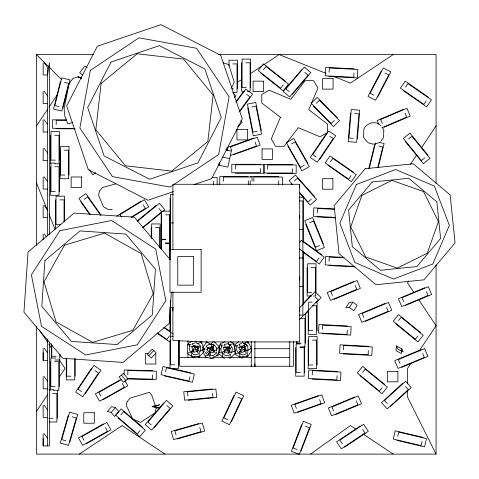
<?xml version="1.0" encoding="UTF-8"?>
<svg xmlns="http://www.w3.org/2000/svg" width="479" height="479" viewBox="0 0 479 479"><rect width="100%" height="100%" fill="white"/><g stroke="black" fill="none" stroke-linecap="round" stroke-linejoin="round"><path stroke-width="0.72" d="M49.445 342.042L49.445 445.949L43.152 445.949L43.152 433.723M47.553 360.334L43.152 360.334L43.152 348.107M59.462 160.136L59.462 131.599L50.996 131.599L50.996 160.136L55.229 160.136M60.097 150.184L60.097 178.727L68.569 178.727L68.569 150.184L64.33 150.184M69.012 175.039L69.012 146.496L60.54 146.496L60.54 175.039L64.773 175.039M174.673 364.8L170.44 364.8L170.44 300.405M172.889 311.045L172.889 291.663M293.364 341.413L293.364 366.237L179.212 366.237L179.212 340.683M254.9 341.413L254.9 366.237L254.9 363.657M296.95 341.683L296.95 343.15L301.189 343.15M299.686 311.045L299.686 276.952M299.686 218.364L299.686 184.277L172.889 184.277M307.111 267.48L307.111 296.016L311.344 296.016M317.11 330.624L317.11 302.081L315.697 302.081M56.193 124.516L56.217 120.277L66.461 120.325M124.079 374.931L124.199 369.992L152.729 370.686M127.773 374.758L127.875 370.524L156.405 371.219L156.196 379.691L127.665 378.997M152.627 374.919L152.52 379.152L126.917 378.53M317.29 212.706L317.505 208.479L334.312 209.335M312.248 374.883L312.464 370.656L340.97 372.111L340.533 380.571L312.033 379.117M329.127 72.239L329.342 68.006L357.843 69.461L357.412 77.921L328.911 76.466M322.409 329.39L322.624 325.163L351.125 326.618L350.694 335.078L322.187 333.624M329.067 261.3L329.283 257.073L343.904 257.822M337.09 375.71L336.875 379.937L308.374 378.482L308.805 370.022L337.306 371.476M353.963 73.059L353.747 77.293L325.247 75.832L325.678 67.371L354.185 68.832M343.515 349.706L343.736 345.479L372.237 346.934L371.806 355.394L343.299 353.939M347.245 330.217L347.03 334.444L318.529 332.989L318.96 324.528L347.461 325.983M368.357 350.532L368.141 354.759L339.641 353.304L340.072 344.844L368.573 346.299M171.314 292.292L169.177 323.505L123.073 362.429L62.875 358.304L23.95 312.2L28.075 252.002L74.179 213.077L134.377 217.203L170.416 259.887M350.52 113.188L348.197 141.628L356.639 142.323L358.963 113.876L354.741 113.529M357.382 138.682L359.711 110.236L351.269 109.547L348.94 137.994L353.161 138.335M222.729 352.712L222.531 357.077L230.052 357.717L230.513 353.987M210.209 355.334L210.395 353.376L207.317 350.245L207.826 347.802L206.221 346.67M396.474 345.946L395.917 350.568L401.294 353.538L401.845 348.916L396.474 345.946L397.786 348.975L403.156 351.945L401.845 348.916M197.258 349.413L197.414 348.149L196.378 347.155M219.376 162.327L218.675 165.153L227.836 167.153L231.303 151.077L225.663 149.843M231.674 352.712L232.501 348.155M237.093 346.772L236.548 349.742L237.949 352.424M205.521 355.801L205.228 357.22L213.155 358.837L213.592 356.705M247.847 343.359L248.134 341.94M165.548 371.872L166.488 367.746L194.318 374.063L192.444 382.326L164.614 376.003M189.882 376.943L188.948 381.074L161.112 374.752L162.992 366.495L190.822 372.812M397.732 436.207L398.702 432.088L426.478 438.626L424.538 446.871L396.762 440.333M422.023 441.47L421.047 445.596L393.271 439.051L395.211 430.807L422.993 437.351M368.824 168.446L374.566 144.987M369.267 168.524L375.524 142.934M377.751 167.614L382.793 147.005L378.679 145.999M378.188 167.692L384.104 143.526L379.302 142.353M60.42 81.328L53.54 109.026L61.767 111.068L68.641 83.37L64.527 82.352M63.084 107.595L69.964 79.897L61.743 77.855L54.863 105.554L58.977 106.578M189.989 345.688L189.193 348.658L190.175 351.514M68.162 415.604L60.318 443.045L68.467 445.368L76.305 417.928L72.233 416.766M69.91 441.943L77.748 414.503L69.599 412.179L61.761 439.62L65.833 440.782M251.679 365.028L251.277 366.237L251.277 341.413M213.412 346.976L213.023 348.077L211.712 347.389L209.335 348.604L208.072 347.76M201.569 343.353L202.066 341.988L199.994 341.234M301.62 424.675L291.37 451.308L299.279 454.349L309.524 427.717L305.572 426.196M301.022 451.068L311.266 424.43L303.357 421.388L293.112 448.027L297.064 449.547M240.404 353.987L241.123 352.155L239.039 348.287L240.207 346.089L238.979 344.551M244.739 344.084L244.128 345.64L246.116 349.329L245.003 351.424L246.044 352.73M244.242 351.82L244.715 350.712L242.733 348.814L242.769 347.323L241.368 347.503M222.034 346.287L220.807 349.047L221.352 352.071M233.59 344.814L234.201 343.497L230.201 341.641M234.087 395.289L221.873 421.083L229.531 424.705L241.745 398.911L237.913 397.103M231.513 421.562L243.727 395.768L236.069 392.145L223.855 417.939L227.681 419.748M231.698 87.412L234.231 82.089L228.776 64.503L223.166 62.869M381.236 71.012L368.04 96.315L375.548 100.231L388.75 74.928L384.99 72.97M377.65 97.165L390.852 71.868L383.338 67.946L370.135 93.249L373.895 95.207M235.77 353.131L235.093 354.412L242.26 358.166L242.937 356.885M241.685 348.089L242.38 346.802M192.372 353.43L193.354 351.724L191.869 347.592L193.354 345.593L192.372 343.886M196.492 351.861L197.126 350.838L195.444 348.664L195.707 347.197L194.546 346.874M251.577 350.514L247.643 356.729L246.416 355.951M349.419 307.44L352.867 302.099L357.172 305.428L353.724 310.763L349.419 307.44L345.892 307.734L349.341 302.399L352.867 302.099M36.512 125.905L47.684 109.158M48.924 107.296L57.606 94.267M36.512 411.299L47.684 394.546M59.264 377.177L65.054 368.489L59.264 359.801M410.419 164.375L416.622 155.064M421.586 147.622L436.064 125.905M408.761 281.011L407.521 282.873L413.724 292.178M410.832 363.525L407.521 368.489L407.521 383.859M419.101 351.119L436.064 325.678L418.688 299.62M91.513 368.297L75.658 392.026L82.699 396.732L98.56 373.003L95.04 370.65M85.124 393.912L100.979 370.183L93.932 365.477L78.077 389.205L81.598 391.559M326.259 133.809L310.23 157.417L317.242 162.177L333.27 138.563L329.762 136.186M319.679 159.375L335.707 135.761L328.696 131.007L312.667 154.615L316.176 156.998M169.332 335.941L166.949 339.443L157.262 332.869M170.943 340.132L169.752 341.886L157.04 333.252M405.587 87.1L408 83.615L431.453 99.877L426.627 106.841L403.174 90.579M426.262 100.895L423.849 104.374L400.396 88.112L405.228 81.149L428.675 97.411M330.39 161.878L332.809 158.399L356.244 174.679L351.412 181.637L327.971 165.357M351.053 175.691L348.64 179.17L325.199 162.884L330.031 155.926L353.472 172.212M223.573 354.071L224.699 352.46L223.567 348.215L225.22 346.347L224.382 344.563M230.088 345.455L229.136 346.82L230.381 348.844L228.639 352.652L229.345 354.167M208.126 354.238L209.137 352.807L213.514 352.43L214.712 350.245L216.67 350.424M299.531 242.637L301.195 240.356L324.259 257.157L319.271 264.007L302.71 251.942M319.044 258.049L316.553 261.474L299.399 248.978M235.854 101.865L243.194 91.824M236.231 102.105L245.727 89.106L252.571 94.106L239.62 111.829M239.243 111.589L250.032 96.818L246.613 94.321M194.869 356.089L193.582 357.843L187.061 353.059M380.781 141.221L383.445 137.796L383.595 137.036L383.793 129.54L382.2 127.372M263.426 69.832L266.049 66.503L288.46 84.178L283.215 90.83L260.804 73.155M283.215 84.867L280.592 88.196L258.181 70.521L263.426 63.869L285.837 81.544M398.48 320.565L401.163 317.284L423.256 335.342L417.898 341.904L395.798 323.846M362.561 372.387L365.238 369.111L387.337 387.17L381.979 393.726L359.879 375.668M418.005 335.947L415.323 339.222L393.223 321.164L398.588 314.607L420.682 332.666M382.08 387.768L379.404 391.05L357.304 372.991L362.669 366.429L384.763 384.487M301.626 69.677L283.167 91.447L289.633 96.926L308.087 75.155L304.86 72.419M292.358 94.399L310.817 72.634L304.351 67.15L285.897 88.92L289.124 91.657M163.728 402.899L145.197 424.604L151.639 430.106L170.171 408.401L166.949 405.647M154.376 427.585L172.907 405.887L166.464 400.384L147.933 422.089L151.154 424.837M120.918 414.808L123.684 411.599L145.311 430.22L139.784 436.638L118.151 418.017M140.042 430.681L137.275 433.896L115.649 415.275L121.175 408.85L142.802 427.472M194.917 347.335L195.719 346.431M111.152 412.389L115.421 407.569L118.816 411.605L114.541 416.425L111.152 412.389L107.332 411.473L111.601 406.653L115.421 407.569M224.316 350.939L225.118 350.041L226.322 350.921L229.01 350.371L229.968 351.909M303.045 303.632L310.631 295.699M299.854 307.626L315.02 291.753L321.146 297.603L316.595 302.363M299.567 319.541L318.272 299.962L315.212 297.034M304.458 315.062L308.506 310.829M148.855 355.687L153.807 350.556L156.166 352.927L151.214 358.058L147.269 354.274L152.226 349.137L153.807 350.556M210.437 344.509L213.305 341.689M216.185 349.892L219.131 346.598L214.203 341.826M121.48 375.195L123.39 373.279L127.869 378.811L123.588 382.284L119.109 376.751L121.48 375.195L125.959 380.727M316.445 103.26L319.457 100.279L339.521 120.576L333.498 126.534L313.434 106.236M334.228 120.618L331.217 123.594L311.158 103.302L317.182 97.345L337.246 117.642M234.387 97.441L235.949 95.896L232.974 92.884M238.297 125.552L239.338 124.528M237.584 126.875L242.278 122.253L240.787 120.744M235.776 352.789L229.974 358.424L228.962 357.382M402.546 383.386L381.494 402.659L387.212 408.904L408.264 389.637L405.402 386.511M390.235 406.743L411.287 387.475L405.563 381.224L384.517 400.492L387.373 403.617M294.399 180.93L297.561 178.11L316.541 199.426L310.212 205.06L299.507 193.037M311.26 199.192L308.093 202.006L299.824 192.72M213.113 349.436L211.047 351.239L209.562 351.065L209.616 352.478M206.275 346.347L208.634 344.383L211.646 344.078L214.299 345.275L213.167 346.88L208.79 347.263L207.593 349.448L205.85 349.287M216.029 353.346L213.67 355.31L210.658 355.61M137.09 221.029L156.334 205.257M137.395 221.358L159.465 203.264L164.836 209.814L162.573 211.67M142.461 227.585L161.704 211.808L159.016 208.533M142.766 227.908L161.441 212.598M408.611 138.898L411.892 136.222L429.944 158.327L423.382 163.686L405.33 141.58M424.675 157.866L421.394 160.543L403.342 138.437L409.904 133.084L427.957 155.184M238.536 352.49L240.075 351.263L242.278 352.43L246.14 350.347L247.972 351.065M229.142 347.347L228.094 348.161L229.19 350.478M210.347 349.628L211.377 348.868M238.787 341.725L234.908 344.557L236.56 347.119M95.764 172.656L92.806 174.805L89.076 169.662M310.488 454.104L350.442 425.568L356.029 429.292M84.136 199.282L87.591 196.833L100.716 215.334M360.286 425.933L336.575 441.818L341.293 448.859L365.004 432.974L362.645 429.453M344.605 447.17L368.315 431.292L363.603 424.25L339.892 440.135L342.245 443.656M237.53 82.274L241.871 79.376M250.559 73.586L262.342 65.725M263.588 64.899L279.095 54.558L325.504 73.125M393.253 54.558L350.442 83.101L333.821 76.448M79.322 454.104L122.133 425.568L164.938 454.104M116.648 216.179L140.958 201.228M131.054 217.262L145.394 208.443L143.173 204.838M131.941 217.244L148.771 206.892L144.329 199.677L120.019 214.628L121.498 217.029M199.156 347.311L197.959 348.011L195.815 346.467L194.39 346.946L193.678 345.892M190.75 351.67L192.456 350.688L194.456 352.173L198.587 350.688L200.294 351.67M243.625 343.653L247.17 341.737M247.655 350.412L251.403 348.071L247.649 341.521M291.495 143.94L295.178 141.844L309.278 166.656L301.914 170.841L287.813 146.029M304.159 165.321L300.477 167.416L286.376 142.604L293.741 138.419L307.841 163.231M120.205 379.835L95.351 393.858L99.518 401.24L124.372 387.212L122.289 383.523M121.726 379.488L98.782 392.433L100.865 396.121M102.949 399.815L127.803 385.787L125.025 380.865M103.35 423.915L78.496 437.938L82.663 445.314L107.518 431.292L105.434 427.603M86.094 443.889L110.948 429.867L106.781 422.49L81.927 436.513L84.011 440.201M203.006 348.94L202.114 349.436L205.174 356.34L209.359 354.682M239.524 347.598L243.392 345.515L245.589 346.682L247.128 345.455L244.991 343.371M218.161 165.297L219.412 164.644M239.255 344.425L241.937 343.024M192.001 341.377L188.349 343.281L189.594 346.066M222.304 352.089L223.891 351.346L227.884 353.179L229.998 351.867L231.614 352.993M239.482 351.993L241.081 351.281L240.596 349.844L242.039 347.467L241.003 346.628M204.102 348.407L205.401 347.826M246.547 353.694L243.733 354.921L240.757 354.376M209.335 348.844L210.634 348.281L211.011 349.724L213.442 350.993M403.39 109.338L377.135 120.528L378.793 124.426M381.805 127.749L406.713 117.133L405.048 113.236M384.026 127.282L410.275 116.098L406.958 108.302L380.703 119.493L382.362 123.39M353.514 281.556L327.193 292.573L330.462 300.387L356.789 289.37L355.155 285.46M334.037 299.375L360.364 288.352L357.089 280.538L330.767 291.561L332.402 295.465M384.9 303.494L358.573 314.517L361.849 322.331L388.17 311.308L386.535 307.404M424.747 287.717L398.42 298.74L401.695 306.554L428.022 295.531L426.382 291.627M365.423 321.319L391.744 310.296L388.475 302.483L362.148 313.5L363.783 317.409M405.27 305.536L431.597 294.519L428.322 286.705L401.995 297.722L403.635 301.632M421.071 349.58L394.744 360.603L398.019 368.417L424.346 357.4L422.706 353.49M401.594 367.405L427.921 356.382L424.645 348.568L398.318 359.591L399.959 363.495M354.664 396.977L328.337 407.994L331.606 415.808L357.933 404.791L356.298 400.881M335.18 414.796L361.507 403.773L358.238 395.959L331.911 406.982L333.546 410.892M224.861 341.766L220.424 343.623L221.43 346.497M309.674 222.693L313.595 221.094L324.355 247.529L316.511 250.721L305.752 224.292M319.457 245.541L315.529 247.14L304.77 220.705L312.619 217.514L323.379 243.943M197.103 343.688L201.396 342.186L204.132 349.221L200.072 350.975M227.447 147.472L253.607 138.048M230.321 155.441L256.481 146.017L255.044 142.035M233.249 154.861L260.103 145.191L257.229 137.222L230.381 146.891L231.818 150.879M318.206 395.66L291.304 405.186L294.13 413.167L321.032 403.647L319.619 399.654M297.758 412.359L324.66 402.833L321.834 394.852L294.926 404.372L296.345 408.365M198.384 353.867L195.522 354.849L192.558 354.053M379.284 142.58L375.141 143.993L372.494 144.053L368.459 142.922L365.92 140.425L363.537 137.174L363.878 128.923C366.549 123.42 373.398 121.091 378.865 123.798L380.895 125.791M173.476 191.612L148.035 200.246L88.274 169.596L66.689 105.997L97.339 46.235L160.938 24.651L220.699 55.301L242.284 118.9L211.634 178.661L193.965 184.654M72.64 122.414L67.79 123.989L64.821 115.984L64.084 108.751L69.156 83.412L73.018 78.478L78.047 76.76L81.46 78.155M229.112 344.772L233.524 343.635L235.644 350.879L231.453 352.287M198.635 423.562L171.213 431.459L173.554 439.602L200.976 431.705L199.809 427.633M177.224 439.009L204.647 431.112L202.3 422.969L174.877 430.866L176.05 434.938M152.124 406.611L159.447 404.869L152.124 406.611L157.184 408.036L159.489 407.719L154.424 406.294M191.762 351.323L193.444 350.856L193.181 349.365L194.959 347.227L193.618 345.754M116.122 183.78L102.626 187.463L99.572 190.816L98.524 195.175L103.428 206.724L108.134 209.413L112.2 209.7M192.558 343.617L195.522 342.82M229.525 355.017L226.591 355.753L223.699 354.711M251.87 106.985L256.026 106.164L261.564 134.162L253.253 135.802L247.715 107.805M257.127 131.276L252.972 132.096L247.439 104.099L255.75 102.458L261.283 130.456M224.591 344.311L227.615 343.766L230.375 344.994L232.099 347.341L230.315 348.179L228.447 346.527L224.202 347.658L223.244 346.988M237.865 345.437L234.267 346.072L235.285 353.55L239.769 353.119M212.173 388.978L183.768 391.768L184.595 400.199L212.999 397.408L212.586 393.193M188.313 400.282L216.712 397.492L215.885 389.062L187.481 391.852L187.9 396.067M36.512 245.356L36.512 54.558L93.74 54.558M218.328 54.558L436.064 54.558L436.064 183.253M245.883 62.773L250.122 62.773L250.122 91.309L247.296 91.309M232.788 63.905L237.021 63.905L237.021 92.441L232.788 92.441M246.332 87.621L242.093 87.621L242.093 59.085L250.565 59.085L250.565 87.621M231.818 88.753L233.231 88.753M244.476 91.309L241.65 91.309L241.65 62.773M47.553 103.482L43.152 103.482L43.152 91.255M47.553 132.024L43.152 132.024L43.152 119.792M54.786 135.288L59.019 135.288L59.019 163.824L54.786 163.824M47.553 160.561L43.152 160.561L43.152 148.334M55.229 163.064L50.996 163.064L50.996 191.606L55.229 191.606M260.325 164.309L231.788 164.309L231.788 172.781L260.325 172.781L260.325 168.548M292.495 164.531L263.953 164.531L263.953 173.003L292.495 173.003L292.495 168.764M54.786 166.752L59.019 166.752L59.019 195.294L50.546 195.294L50.546 166.752M235.476 173.224L264.013 173.224L264.013 164.758L235.476 164.758L235.476 168.991M267.641 173.446L296.184 173.446L296.184 164.974L267.641 164.974L267.641 169.213M248.314 176.589L219.771 176.589L219.771 184.355M250.17 176.589L278.712 176.589M212.029 177.446L217.149 177.446L217.149 184.505M47.553 189.097L43.152 189.097L43.152 176.871M173.374 194.384L170.548 194.384L170.548 249.996M299.77 197.252L303.303 197.252L303.303 241.895M59.821 199.863L64.06 199.863L64.06 221.813M299.327 200.946L302.854 200.946L302.854 315.098L299.327 315.098M170.105 211.143L161.633 211.143L161.633 249.511M165.423 214.832L169.662 214.832L169.662 259.049M47.553 217.64L43.152 217.64L43.152 205.413M170.548 222.921L173.374 222.921M60.27 224.711L56.031 224.711L56.031 196.168L64.503 196.168L64.503 221.783M155.483 227.621L159.717 227.621L159.717 247.38M299.327 229.483L302.854 229.483M161.633 239.266L165.872 239.266M161.633 239.68L165.872 239.68M165.423 242.955L169.662 242.955M165.423 243.368L169.662 243.368M299.327 258.019L302.854 258.019M311.344 267.48L315.583 267.48L315.583 296.016L313.464 296.016M299.327 286.562L302.854 286.562M311.793 292.328L307.554 292.328L307.554 263.791L316.026 263.791L316.026 292.328M312.17 302.081L308.638 302.081L308.638 330.624L312.877 330.624M312.428 305.77L316.667 305.77L316.667 334.312L308.195 334.312L308.195 310.895M170.44 307.722L173.26 307.722M304.009 314.607L305.422 314.607L305.422 343.15M300.74 318.296L304.979 318.296L304.979 346.838L300.034 346.838M170.44 336.264L173.26 336.264M312.428 340.126L316.667 340.126L316.667 368.668L308.195 368.668L308.195 340.126M300.387 343.934L296.148 343.934L296.148 372.47L300.387 372.47M299.938 347.622L304.177 347.622L304.177 376.159L295.705 376.159L295.705 347.622M254.229 348.712L289.675 348.712M148.119 353.514L145.323 353.514L145.323 363.998L155.807 363.998L155.807 353.514M56.013 356.322L51.78 356.322L51.78 344.617M179.212 357.478L207.018 357.478M213.293 357.478L222.974 357.478M231.165 357.478L240.105 357.478M242.338 357.478L251.277 357.478M254.229 357.478L289.675 357.478M55.762 358.023L50.822 358.023L50.822 386.565L55.055 386.565M54.863 360.01L59.803 360.01L59.803 354.161M54.612 361.711L58.845 361.711L58.845 390.253L53.199 390.253M312.877 364.98L308.638 364.98L308.638 336.438L317.11 336.438L317.11 364.98M70.946 376.207L66.707 376.207L66.707 358.645M47.553 388.87L43.152 388.87L43.152 376.644M48.864 389.744L53.804 389.744M52.654 393.433L56.887 393.433L56.887 421.975L49.121 421.975M47.553 417.413L43.152 417.413L43.152 405.186M48.864 418.287L53.097 418.287M436.064 264.809L436.064 454.104L36.512 454.104L36.512 326.163M66.431 119.876L52.528 119.816L52.492 128.288L74.443 128.384M56.175 128.749L75.203 128.833M191.139 344.599L187.487 344.688L187.379 352.233L191.875 352.478M226.13 347.79L228.8 347.904L229.603 349.149M334.306 208.892L313.841 207.844L313.41 216.304L335.336 217.424M317.074 216.939L335.342 217.873M343.892 257.373L325.624 256.439L325.193 264.899L353.694 266.354M328.851 265.534L355.161 266.875M223.094 345.167L219.442 344.946L218.699 352.46L223.154 353.083M222.196 156.986L229.944 158.681M218.101 347.586L220.19 348.191L217.927 355.957L216.532 355.556M211.227 347.964L212.58 348.431L212.969 349.646M237.895 346.964L238.979 347.389M240.967 349.706L242.344 350.281L244.835 349.125L245.949 350.065M208.742 348.101L209.97 348.622L209.245 351.305L210.113 352.55L208.772 353.676L206.503 351.676M80.268 77.718L78.047 76.76L81.364 78.269M226.1 347.526L227.423 348.143L227.423 350.891L228.531 351.891M245.122 347.796L242.769 346.592L241.428 347.281L240.781 346.503M190.941 346.107L192.456 346.982L194.456 345.497L198.587 346.982L200.294 346L198.384 343.802M193.57 349.281L194.845 350.053L197.474 349.281L198.198 350.245M250.134 348.73L251.972 349.898M363.471 434.255L393.253 454.104M164.447 327.504L170.5 331.612M163.614 327.474L173.302 334.055M243.428 347.185L244.601 348.011L244.631 349.287M215.281 352.568L213.915 351.598L213.55 347.425L211.467 346.287L211.64 344.413L214.305 345.197L216.298 347.281L216.586 350.149M303.207 241.266L321.541 254.624M210.898 350.143L211.993 350.969M87.178 67.779L84.855 66L79.718 72.736L82.627 74.958M211.059 344.85L206.934 341.832L202.312 347.802L203.06 348.532M203.431 348.898L204.611 349.808M244.811 343.892L247.709 346.149L247.972 350.778M203.33 350.161L204.419 351.113L199.12 357.22L198.025 356.268M218.31 353.251L224.406 358.573M36.512 54.558L61.354 79.4M234.261 351.227L235.273 352.269M314.422 196.372L295.441 175.063L289.112 180.697L292.519 184.517M291.238 183.744L292.208 184.84M205.329 352.334L207.293 354.694M226.19 348.634L227.112 349.808M225.866 347.059L226.675 348.113L224.723 350.089L224.861 351.598M197.3 345.73L198.713 347.64L197.3 351.586L198.132 353.029M242.458 341.856L243.709 343.575M101.063 215.053L85.825 193.564L78.915 198.468L90.339 214.58M80.682 201.731L89.573 214.269M44.254 62.713L47.553 67.425L47.553 235.931M44.254 91.255L47.553 95.968M44.254 119.792L47.553 124.504M44.254 148.334L47.553 153.041M44.254 176.871L47.553 181.583M44.254 205.413L47.553 210.119M44.254 233.95L46.319 236.895M44.254 348.107L47.553 352.813M44.254 376.644L47.553 381.356M44.254 405.186L47.553 409.892M44.254 433.723L47.553 438.435M39.41 330.025L47.684 342.431M48.924 344.293L51.403 348.017M195.887 341.114L197.198 343.629M436.064 454.104L407.521 397.025L407.521 390.445M216.209 351.831L217.646 355.304L210.79 358.46L208.802 354.568M228.118 342.102L229.483 345.371M36.512 182.984L47.319 210M48.984 214.155L55.079 229.393M226.759 147.724L227.717 150.376M247.026 351.55L247.553 356.023L240.093 357.148L239.266 352.861M200.33 345.934L200.767 350.544M206.174 341.551L206.287 342.994M304.62 346.856L304.62 372.47M303.303 251.403L303.303 304.093M299.686 184.277L299.686 187.475M299.686 215.173L299.686 280.149M299.686 307.847L299.686 341.934L204.587 341.934L172.889 340.485L172.889 307.847M296.507 341.713L296.507 343.91M289.741 341.413L289.741 366.237M282.4 184.804L282.4 177.038L253.858 177.038L253.858 181.272M278.712 180.828L278.712 184.355M252.002 181.272L252.002 177.038L223.465 177.038L223.465 181.272M250.17 180.828L250.17 184.355M248.314 180.828L248.314 184.355M237.47 88.753L237.47 60.216L228.998 60.216L228.998 66.066M213.46 181.236L213.46 184.768M199.282 352.011L199.138 356.508L191.588 356.508L191.414 352.143M187.972 340.683L187.972 345.06M187.972 353.825L187.972 357.478M178.912 340.653L178.912 364.8M178.463 340.683L178.463 368.489L169.991 368.489L169.991 340.683M172.889 184.918L172.889 249.739M170.105 198.072L170.105 259.019M169.991 307.021L169.991 331.899M161.189 214.832L161.189 249.541M160.166 248.08L160.166 223.933L151.693 223.933L151.693 238.566M151.25 227.621L151.25 237.865M75.179 358.645L75.179 376.207M74.736 358.675L74.736 379.895L66.264 379.895L66.264 357.945M60.252 354.861L60.252 356.322M59.462 163.064L59.462 191.606M59.288 360.22L59.288 386.565M57.33 390.475L57.33 418.287M55.588 199.863L55.588 228.399M51.331 343.916L51.331 357.819M50.546 135.288L50.546 163.824M50.373 361.711L50.373 390.253M49.445 234.471L49.445 62.713L47.553 74.946L43.152 74.946L43.152 62.713M47.553 339.114L47.553 445.949M43.152 233.95L43.152 239.704M43.152 352.813L43.152 360.334M43.152 438.435L43.152 445.949M262.037 148.921L262.037 159.405L272.521 159.405L272.521 148.921L262.037 148.921M332.911 178.709L332.911 189.199L322.421 189.199L322.421 178.709L332.911 178.709M44.942 260.552L41.805 306.35L71.425 341.431L117.223 344.569L152.304 314.954L155.441 269.15L125.827 234.069L80.023 230.932L44.942 260.552M101.135 83.4L95.836 129.743L125.438 165.8L171.781 171.099L207.838 141.497L213.137 95.153L183.535 59.097L137.192 53.798L101.135 83.4M90.309 70.401L79.867 127.995L112.439 176.625L170.033 187.067L218.663 154.495L229.106 96.902L196.534 48.271L138.94 37.829L90.309 70.401M126.989 401.893L126.258 405.336L132.731 418.951L140.455 422.466L155.046 412.82L156.154 408.15L151.741 395.115L149.454 392.307L129.911 398.229L126.989 401.893M361.89 195.348L350.73 226.962L365.669 256.972L397.277 268.132L427.292 253.193L438.447 221.585L423.514 191.57L391.9 180.415L361.89 195.348M280.407 117.259L271.306 138.892L275.527 146.317L284.065 146.305L298.351 127.689L319.984 136.79L327.408 132.569L327.402 124.031L308.781 109.739L317.882 88.106L313.661 80.682L305.123 80.694L290.831 99.315L269.198 90.214L261.774 94.429L261.785 102.973L280.407 117.259M356.4 184.505L339.827 223.166L354.825 262.462L393.487 279.035L432.782 264.037L449.356 225.375L434.357 186.08L395.696 169.506L356.4 184.505M111.008 62.072L87.681 107.541L104.111 155.926L149.58 179.254L197.965 162.824L221.292 117.355L204.862 68.97L159.393 45.643L111.008 62.072M64.455 245.2L44.02 281.784L56.073 321.918L92.657 342.359L132.797 330.306L153.232 293.723L141.179 253.583L104.596 233.141L64.455 245.2M59.983 230.674L31.38 274.802L41.547 326.397L85.675 354.993L137.269 344.826L165.866 300.704L155.705 249.11L111.577 220.508L59.983 230.674M365.208 168.71L334.132 205.641L339.03 253.654L375.955 284.73L423.975 279.832L455.05 242.907L450.152 194.887L413.221 163.812L365.208 168.71M372.231 181.996L348.586 210.095L352.316 246.631L380.416 270.276L416.946 266.546L440.59 238.446L436.866 201.916L408.767 178.272L372.231 181.996M333.079 78.622L322.595 78.622L322.595 89.106L333.079 89.106L333.079 78.622M263.576 81.149L253.092 81.149L253.092 91.633L263.576 91.633L263.576 81.149M247.445 129.426L236.961 129.426L236.961 139.91L247.445 139.91L247.445 129.426M81.628 176.985L71.143 176.985L71.143 187.469L81.628 187.469L81.628 176.985M201.132 249.481L169.973 249.481L169.973 292.286L201.132 292.286L201.132 249.481M193.342 256.612L177.763 256.612L177.763 285.155L193.342 285.155L193.342 256.612M397.887 371.339L387.397 371.339L387.397 381.823L397.887 381.823L397.887 371.339M94.279 412.742L83.795 412.742L83.795 423.226L94.279 423.226L94.279 412.742"/></g></svg>
